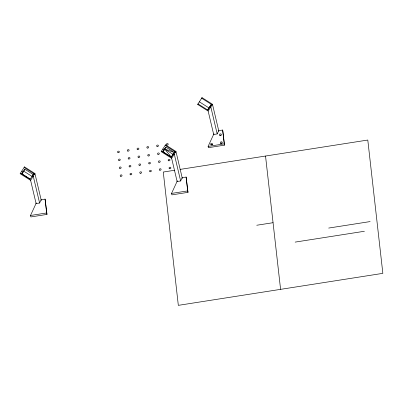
<?xml version="1.0" encoding="UTF-8"?>
<svg xmlns="http://www.w3.org/2000/svg" width="403" height="403" viewBox="0 0 403 403"><rect width="100%" height="100%" fill="white"/><g stroke="black" fill="none" stroke-linecap="round" stroke-linejoin="round"><path stroke-width="0.6" d="M21.812 171.053L20.15 173.703L30.603 180.332L36.099 203.57L39.61 203.021L41.121 199.742L45.086 199.122L46.99 214.411L30.855 216.935L30.512 215.489L36.215 203.122M36.099 203.57L36.381 202.956M162.842 148.989L161.18 151.639L171.633 158.273L177.129 181.511L180.64 180.962L182.151 177.683L186.115 177.058L188.02 192.347L171.885 194.871L171.542 193.43L177.239 181.058M177.129 181.511L177.411 180.897M218.869 131.323L212.477 104.276L202.019 97.647L197.697 104.442L208.155 111.072L213.691 134.491L217.197 133.942L218.708 130.663L222.678 130.038L224.542 145.151L208.401 147.674L208.104 146.41L213.802 134.043M213.691 134.491L213.973 133.877M41.318 200.583L34.925 173.537L24.472 166.907L24.115 167.477L33.787 173.612L32.023 176.403L23.656 171.099L24.845 169.205L33.207 174.509M30.285 179.108L21.923 173.804L23.107 171.91M182.347 178.519L175.955 151.478L165.502 144.848L165.144 145.418L174.816 151.548L171.315 157.044L162.953 151.74L164.137 149.845L165.875 147.145L174.237 152.45L164.686 149.039L164.137 149.845M165.875 147.145L162.953 151.74M202.019 97.647L201.666 98.216L211.333 104.352L210.028 106.432L207.716 110.034L198.044 103.903L197.697 104.442M207.716 110.034L211.333 104.352M24.472 166.907L21.802 171.079L23.329 172.046M20.15 173.703L20.498 173.164L30.165 179.295L33.787 173.612M21.923 173.804L24.845 169.205M30.603 180.332L34.925 173.537L34.26 174.575M161.18 151.639L161.527 151.1L171.194 157.235L173.512 153.629L174.292 154.127L180.64 180.962M165.502 144.848L162.832 149.019L164.359 149.987M174.156 152.576L174.816 151.548M175.29 152.51L175.955 151.478L171.633 158.273M211.812 105.314L212.477 104.276L208.155 111.072M208.104 146.41L224.239 143.886L224.542 145.151M174.464 170.288L163.27 172.036L178.328 305.353L382.85 273.355L367.793 140.043L180.055 169.411M30.512 215.489L46.652 212.965L46.99 214.411M171.542 193.43L187.682 190.906L188.02 192.347M256.726 225.252L273.063 222.698M328.652 228.068L370.166 221.574M295.132 242.107L364.428 231.267M210.028 106.432L210.814 106.931L217.197 133.942M199.349 101.818L209.021 107.954M173.048 154.344L164.686 149.039L171.315 157.044M32.482 175.693L33.263 176.192L39.61 203.021M265.532 156.042L280.589 289.354M222.678 130.038L224.239 143.886M186.115 177.058L187.682 190.906M45.086 199.122L46.652 212.965M219.877 135.63A0.942 0.756 -13.3 0 1 221.141 135.207M220.698 143.68A0.942 0.756 -13.3 0 1 222.265 143.231M211.212 144.828A0.942 0.756 -13.3 0 0 212.446 143.871A0.942 0.756 -13.3 0 0 210.92 143.554A0.942 0.756 -13.3 0 0 211.212 144.828A0.942 0.756 -13.3 0 1 212.557 144.813M220.088 135.398A0.942 0.756 -13.3 0 0 221.323 134.441A0.942 0.756 -13.3 0 0 219.796 134.123A0.942 0.756 -13.3 0 0 220.088 135.398M220.98 143.302A0.942 0.756 -13.3 0 0 222.214 142.345A0.942 0.756 -13.3 0 0 220.688 142.022A0.942 0.756 -13.3 0 0 220.98 143.302M120.794 176.348A0.927 0.746 -13.3 0 0 122.023 175.421A0.927 0.746 -13.3 0 0 120.532 175.083A0.927 0.746 -13.3 0 0 120.794 176.348M119.898 168.444A0.927 0.746 -13.3 0 0 121.132 167.522A0.927 0.746 -13.3 0 0 119.641 167.185A0.927 0.746 -13.3 0 0 119.898 168.444M119.006 160.545A0.927 0.746 -13.3 0 0 120.24 159.618A0.927 0.746 -13.3 0 0 118.749 159.286A0.927 0.746 -13.3 0 0 119.006 160.545M118.114 152.646A0.927 0.746 -13.3 0 0 119.348 151.719A0.927 0.746 -13.3 0 0 117.857 151.382A0.927 0.746 -13.3 0 0 118.114 152.646M130.562 174.816A0.927 0.746 -13.3 0 0 131.791 173.894A0.927 0.746 -13.3 0 0 130.305 173.557A0.927 0.746 -13.3 0 0 130.562 174.816M129.67 166.918A0.927 0.746 -13.3 0 0 130.899 165.991A0.927 0.746 -13.3 0 0 129.408 165.653A0.927 0.746 -13.3 0 0 129.67 166.918M128.774 159.019A0.927 0.746 -13.3 0 0 130.008 158.092A0.927 0.746 -13.3 0 0 128.517 157.754A0.927 0.746 -13.3 0 0 128.774 159.019M140.33 173.29A0.927 0.746 -13.3 0 0 141.559 172.363A0.927 0.746 -13.3 0 0 140.073 172.026A0.927 0.746 -13.3 0 0 140.33 173.29M139.438 165.391A0.927 0.746 -13.3 0 0 140.667 164.464A0.927 0.746 -13.3 0 0 139.181 164.127A0.927 0.746 -13.3 0 0 139.438 165.391M138.546 157.487A0.927 0.746 -13.3 0 0 139.776 156.566A0.927 0.746 -13.3 0 0 138.284 156.228A0.927 0.746 -13.3 0 0 138.546 157.487M150.097 171.759A0.927 0.746 -13.3 0 0 151.332 170.837A0.927 0.746 -13.3 0 0 149.84 170.499A0.927 0.746 -13.3 0 0 150.097 171.759M149.206 163.86A0.927 0.746 -13.3 0 0 150.435 162.938A0.927 0.746 -13.3 0 0 148.949 162.6A0.927 0.746 -13.3 0 0 149.206 163.86M148.314 155.961A0.927 0.746 -13.3 0 0 149.543 155.034A0.927 0.746 -13.3 0 0 148.057 154.697A0.927 0.746 -13.3 0 0 148.314 155.961M127.882 151.115A0.927 0.746 -13.3 0 0 129.116 150.193A0.927 0.746 -13.3 0 0 127.625 149.856A0.927 0.746 -13.3 0 0 127.882 151.115M159.865 170.232A0.927 0.746 -13.3 0 0 161.099 169.31A0.927 0.746 -13.3 0 0 159.608 168.973A0.927 0.746 -13.3 0 0 159.865 170.232M169.633 168.706A0.927 0.746 -13.3 0 0 170.867 167.779A0.927 0.746 -13.3 0 0 169.376 167.441A0.927 0.746 -13.3 0 0 169.633 168.706M158.973 162.333A0.927 0.746 -13.3 0 0 160.208 161.407A0.927 0.746 -13.3 0 0 158.717 161.069A0.927 0.746 -13.3 0 0 158.973 162.333M168.741 160.807A0.927 0.746 -13.3 0 0 169.975 159.88A0.927 0.746 -13.3 0 0 168.484 159.543A0.927 0.746 -13.3 0 0 168.741 160.807M137.65 149.589A0.927 0.746 -13.3 0 0 138.884 148.667A0.927 0.746 -13.3 0 0 137.393 148.329A0.927 0.746 -13.3 0 0 137.65 149.589M147.422 148.062A0.927 0.746 -13.3 0 0 148.652 147.135A0.927 0.746 -13.3 0 0 147.16 146.798A0.927 0.746 -13.3 0 0 147.422 148.062M158.082 154.435A0.927 0.746 -13.3 0 0 159.311 153.508A0.927 0.746 -13.3 0 0 157.825 153.17A0.927 0.746 -13.3 0 0 158.082 154.435M157.19 146.531A0.927 0.746 -13.3 0 0 158.419 145.609A0.927 0.746 -13.3 0 0 156.933 145.271A0.927 0.746 -13.3 0 0 157.19 146.531M166.958 145.004A0.927 0.746 -13.3 0 0 168.187 144.078A0.927 0.746 -13.3 0 0 166.701 143.745A0.927 0.746 -13.3 0 0 166.958 145.004"/></g></svg>
